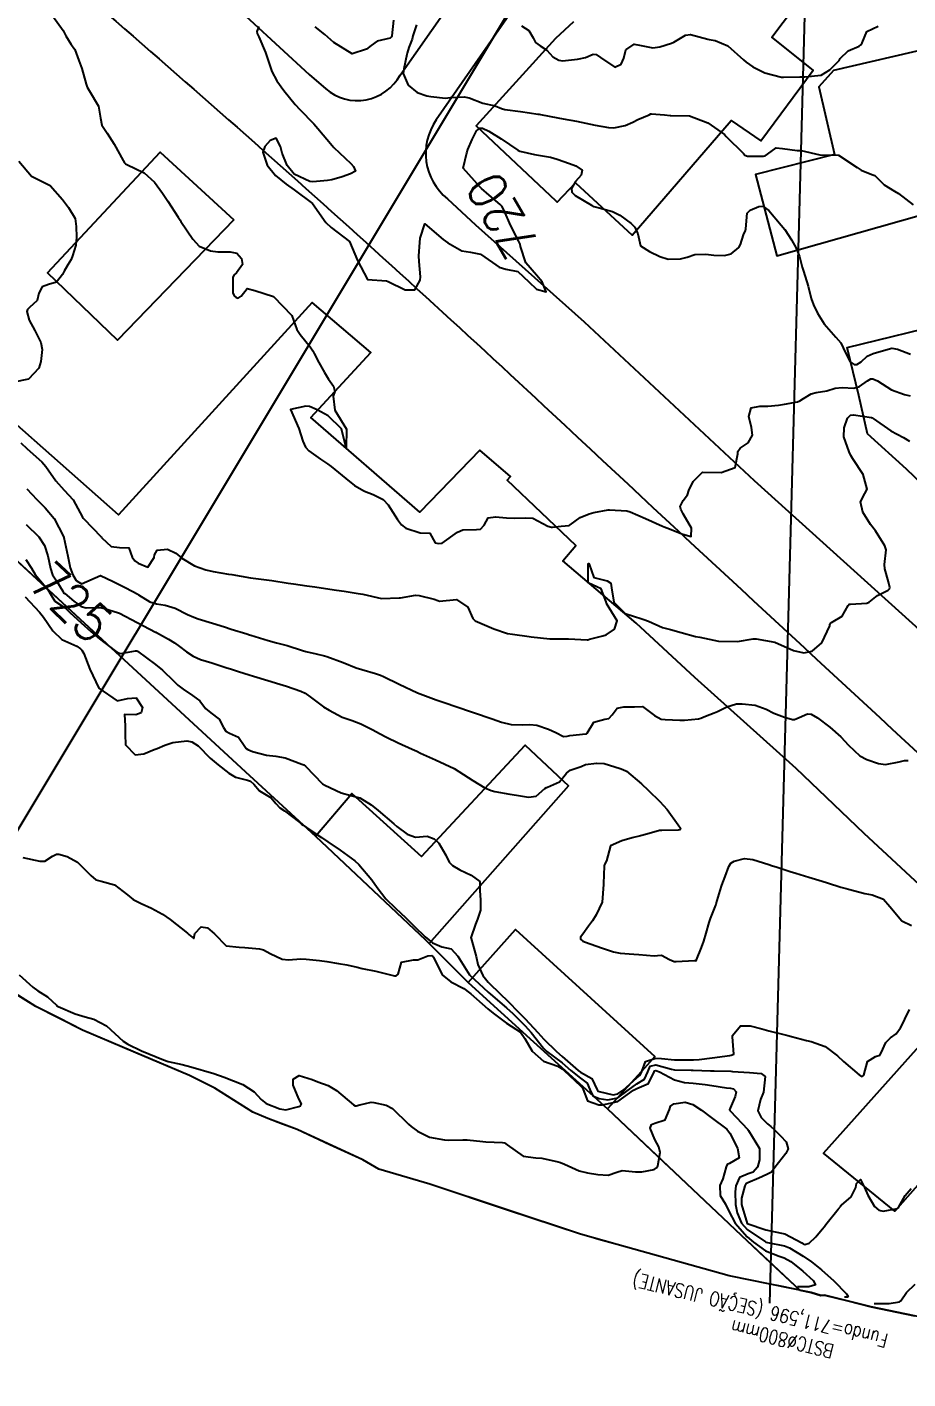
# Model space of a CAD drawing. Header units: metres. Extents: x 286371 to 293043, y 7462578 to 7466404.
# Drawn here: x 290639.6 to 290733.5, y 7463217.1 to 7463361.2 of the extents above; entities that cross this region are included whole.
import ezdxf
from ezdxf.enums import TextEntityAlignment as Align

# ---------------------------------------------------------------- set-up
doc = ezdxf.new("R2010")
doc.units = ezdxf.units.M
doc.header["$MEASUREMENT"] = 0
doc.linetypes.add('CONTINUO', pattern=[0])
for name, color, linetype in [('Area', 45, 'Continuous'), ('Cemitério', 206, 'Continuous'), ('Cotas', 45, 'Continuous'), ('Curvas de Nivel 1m', 11, 'Continuous'), ('Curvas de Nivel 5m', 15, 'Continuous'), ('Edificações', 30, 'Continuous'), ('TEXTO', 45, 'Continuous'), ('Vias primárias', 230, 'Continuous')]:
    doc.layers.add(name, color=color, linetype=linetype)
doc.styles.add('ROMANS', font='romans', dxfattribs={"height": 0.2})
doc.styles.add('Style-STANDARD', font='STANDARD.shx')

msp = doc.modelspace()

# ---------------------------------------------------------------- linework, layer by layer
at = {"layer": 'Area'}
msp.add_polyline3d([(290738.84, 7463222.82, 734.82), (290729.62, 7463224.75, 731.35), (290724.65, 7463225.98, 731.84), (290724.26, 7463225.94, 731.95), (290723.2, 7463226.26, 731.91), (290714.46, 7463228.06, 729.77), (290702.55, 7463231.39, 728.86), (290698.62, 7463232.48, 728.22), (290682.57, 7463237.81, 728.1), (290677.12, 7463239.41, 728.44), (290675.42, 7463240.43, 728.72), (290668.42, 7463243.64, 736.28), (290665.28, 7463244.81, 735.5), (290663.69, 7463245.51, 727.88), (290659.66, 7463248.07, 727.76), (290656.93, 7463249.42, 728.3), (290645.55, 7463254.23, 727.75), (290640.56, 7463256.76, 728.69), (290636.43, 7463259.35, 728.58)], dxfattribs=at)
at = {"layer": 'Cemitério'}
msp.add_lwpolyline([(290636.21, 7463306.41), (290648.08, 7463295.44), (290662.44, 7463282.19), (290670.36, 7463274.92), (290682.1, 7463263.88), (290682.5, 7463263.47), (290684.57, 7463261.4), (290686.65, 7463259.33), (290693.61, 7463252.98), (290701.49, 7463245.85), (290701.49, 7463245.85), (290707.51, 7463240.17), (290708.62, 7463239.12), (290715.74, 7463232.39), (290718.87, 7463229.45), (290722, 7463226.51), (290720.11, 7463226.9), (290718.83, 7463227.16), (290714.46, 7463228.06), (290708.5, 7463229.73), (290702.55, 7463231.39), (290700.58, 7463231.93), (290699.77, 7463232.16), (290698.62, 7463232.48), (290690.86, 7463235.05), (290682.57, 7463237.81), (290677.12, 7463239.41), (290675.42, 7463240.43), (290671.92, 7463242.03), (290668.42, 7463243.64), (290666.85, 7463244.23), (290665.28, 7463244.81), (290663.69, 7463245.51), (290661.68, 7463246.79), (290659.66, 7463248.07), (290656.93, 7463249.42), (290651.24, 7463251.83), (290645.55, 7463254.23), (290643.06, 7463255.5), (290640.56, 7463256.76), (290638.5, 7463258.05)], dxfattribs=at)
at = {"layer": 'Curvas de Nivel 1m', "flags": 128}
for points, elevation in [([(290642.37, 7463362.3), (290643.46, 7463360.77), (290643.77, 7463360.2), (290644.32, 7463359.29), (290644.56, 7463358.99), (290644.71, 7463358.75), (290645.15, 7463357.59), (290645.45, 7463356.74), (290645.93, 7463355.05), (290646.02, 7463354.73), (290646.24, 7463354.38), (290647.26, 7463352.71), (290647.47, 7463351.43), (290647.59, 7463350.7), (290648.17, 7463349.84), (290648.93, 7463348.68), (290649.86, 7463346.93), (290650.03, 7463346.67), (290650.12, 7463346.58), (290650.27, 7463346.51), (290652.11, 7463345.61), (290653.21, 7463344.62), (290654.08, 7463343.44), (290654.64, 7463342.6), (290655.75, 7463340.87), (290655.94, 7463340.58), (290656.03, 7463340.43), (290657.29, 7463338.56), (290657.99, 7463337.79), (290659.2, 7463337.31), (290659.98, 7463337.2), (290661.29, 7463337.18), (290661.98, 7463337.05), (290662.47, 7463336.48), (290662.6, 7463335.84), (290661.95, 7463334.94), (290661.69, 7463334.75), (290661.57, 7463334.49), (290661.57, 7463332.84), (290661.71, 7463332.49), (290661.91, 7463332.31), (290662.15, 7463332.24), (290662.45, 7463332.48), (290663.09, 7463333.3), (290663.92, 7463333.08), (290665.9, 7463332.42), (290667.87, 7463330.39), (290668.37, 7463328.9), (290668.74, 7463328.38), (290669.82, 7463327.07), (290670.09, 7463326.63), (290670.24, 7463326.36), (290670.74, 7463325.41), (290671.34, 7463324.34), (290671.77, 7463323.63), (290672.3, 7463322.86), (290672.42, 7463322.32), (290672.25, 7463321.82), (290672.44, 7463320.32), (290673.69, 7463318.3), (290673.66, 7463316.3), (290673.13, 7463318.31), (290671.71, 7463319.73), (290670.56, 7463320.35), (290669.73, 7463320.69), (290669.36, 7463320.74), (290667.72, 7463320.39), (290668.59, 7463318.38), (290669.04, 7463317.01), (290669.32, 7463316.37), (290669.66, 7463316), (290670.9, 7463315.1), (290671.64, 7463314.6), (290672.03, 7463314.33), (290673.62, 7463313.05), (290674.54, 7463312.29), (290675.6, 7463311.68), (290676.53, 7463311.32), (290677.58, 7463310.8), (290678.13, 7463310.24), (290679.11, 7463308.66), (290679.42, 7463308.22), (290679.54, 7463308.09), (290680, 7463307.74), (290681.52, 7463307.25), (290682.55, 7463307.2), (290683.12, 7463306.16), (290683.5, 7463306.11), (290683.89, 7463306.15), (290685.52, 7463307.33), (290686.07, 7463307.56), (290687.53, 7463307.59), (290687.96, 7463307.64), (290688.37, 7463308.07), (290688.77, 7463308.84), (290689.55, 7463308.95), (290690.75, 7463308.83), (290691.55, 7463308.8), (290692.72, 7463308.84), (290693.55, 7463308.82), (290695.16, 7463307.97), (290695.53, 7463307.84), (290695.65, 7463307.85), (290696.58, 7463307.95), (290697.43, 7463308.04), (290697.54, 7463308.1), (290698.6, 7463308.86), (290699.55, 7463309.28), (290700.04, 7463309.41), (290701.56, 7463309.69), (290701.73, 7463309.7), (290703.56, 7463309.57), (290703.92, 7463309.47), (290705.55, 7463308.76), (290707.38, 7463307.94), (290707.54, 7463307.88), (290707.81, 7463307.78), (290709.52, 7463307.09), (290710.41, 7463306.85), (290710.47, 7463307.74), (290709.56, 7463309.27), (290709.31, 7463309.76), (290709.26, 7463310.06), (290709.58, 7463310.68), (290710.03, 7463311.31), (290710.19, 7463311.75), (290710.65, 7463312.7), (290711.62, 7463313.72), (290713.62, 7463313.69), (290715.1, 7463314.2), (290715.39, 7463315.66), (290715.4, 7463315.92), (290715.66, 7463316.27), (290716.49, 7463316.82), (290716.96, 7463317.64), (290716.87, 7463318.46), (290716.56, 7463319.64), (290716.81, 7463320.56), (290717.73, 7463320.73), (290718.6, 7463320.75), (290719.73, 7463320.85), (290720.36, 7463320.96), (290721.74, 7463321.22), (290722, 7463321.3), (290722.41, 7463321.55), (290723.23, 7463322.07), (290723.75, 7463322.21), (290724.89, 7463322.39), (290725.76, 7463322.67), (290726.51, 7463322.75), (290727.76, 7463322.65), (290728.38, 7463322.85), (290729.22, 7463323.45), (290729.58, 7463323.64), (290729.78, 7463323.66), (290730.3, 7463323.44), (290731.76, 7463322.49), (290733.15, 7463322), (290733.75, 7463321.85)], 721), ([(290681.15, 7463361.39), (290680.74, 7463360.2), (290680.67, 7463359.85), (290680.32, 7463358.97), (290680.14, 7463358.38), (290680.11, 7463358.21), (290679.8, 7463356.69), (290679.73, 7463356.21), (290680.26, 7463354.97), (290681.23, 7463354.19), (290682.24, 7463353.83), (290682.67, 7463353.74), (290684.24, 7463353.58), (290684.74, 7463353.63), (290686.24, 7463353.73), (290686.74, 7463353.6), (290688.23, 7463353.03), (290689.53, 7463352.76), (290690.22, 7463352.48), (290690.55, 7463352.38), (290692.22, 7463352.16), (290693.2, 7463352), (290694.09, 7463351.87), (290694.21, 7463351.85), (290694.37, 7463351.83), (290696.2, 7463351.49), (290696.77, 7463351.38), (290698.2, 7463351.11), (290699.19, 7463350.91), (290700.19, 7463350.71), (290701.62, 7463350.44), (290702.18, 7463350.4), (290703.38, 7463350.65), (290704.19, 7463351.02), (290704.74, 7463351.29), (290705.95, 7463351.81), (290706.12, 7463351.89), (290706.21, 7463351.91), (290707.57, 7463351.78), (290708.2, 7463351.72), (290708.26, 7463351.71), (290710.2, 7463351.7), (290710.26, 7463351.69), (290712.19, 7463350.94), (290713.97, 7463349.69), (290714.17, 7463349.5), (290715.99, 7463347.66), (290716.14, 7463347.5), (290716.41, 7463347.38), (290718.14, 7463347.39), (290718.32, 7463347.44), (290718.56, 7463347.62), (290719.5, 7463348.26), (290720.15, 7463348.22), (290721.72, 7463348), (290722.15, 7463347.98), (290724.14, 7463347.53), (290726.14, 7463347.5), (290728.12, 7463346.17), (290728.56, 7463345.91), (290729.68, 7463345.44), (290729.99, 7463345.32), (290730.11, 7463345.21), (290730.99, 7463344.32), (290732.09, 7463343.67), (290732.54, 7463343.4), (290734.07, 7463342.2)], 719), ([(290692.35, 7463361.29), (290693.12, 7463360.78), (290693.59, 7463360), (290693.83, 7463359.49), (290694.32, 7463359.15), (290695.03, 7463358.69), (290695.67, 7463357.96), (290696.3, 7463357.62), (290696.69, 7463357.56), (290698.3, 7463357.73), (290698.47, 7463357.75), (290699.16, 7463357.91), (290699.96, 7463358.25), (290700.31, 7463358.23), (290700.74, 7463357.89), (290702.29, 7463356.88), (290702.96, 7463357.19), (290703.26, 7463357.85), (290703.46, 7463358.71), (290704.33, 7463359.31), (290704.93, 7463359.22), (290706.32, 7463358.92), (290707.07, 7463359.05), (290708.33, 7463359.45), (290708.56, 7463359.54), (290708.93, 7463359.77), (290709.82, 7463360.28), (290710.34, 7463360.37), (290712.19, 7463359.86), (290712.33, 7463359.82), (290712.98, 7463359.7), (290714.32, 7463359.14), (290716.01, 7463357.66), (290716.29, 7463357.41), (290717.01, 7463356.92), (290718.27, 7463356.28), (290720.05, 7463355.82), (290720.27, 7463355.8), (290722.01, 7463355.83), (290722.27, 7463355.84), (290722.55, 7463355.84), (290724.27, 7463356.03), (290725.19, 7463356.6), (290726.14, 7463357.5), (290726.2, 7463357.59), (290726.3, 7463357.79), (290727.17, 7463358.62), (290728.32, 7463359.11), (290728.52, 7463359.26), (290728.64, 7463359.46), (290729.14, 7463360.66), (290730.35, 7463361.23)], 718), ([(290638.75, 7463346.84), (290640.1, 7463345.27), (290641.04, 7463344.8), (290642.09, 7463344.27), (290643.4, 7463342.76), (290644.05, 7463341.92), (290644.75, 7463340.74), (290644.87, 7463339.89), (290644.91, 7463338.74), (290644.81, 7463337.92), (290644.46, 7463336.75), (290644.33, 7463336.39), (290643.96, 7463335.82), (290643.57, 7463335.14), (290643.41, 7463334.76), (290642.75, 7463333.95), (290641.93, 7463333.71), (290641.25, 7463333.47), (290640.89, 7463332.8), (290640.69, 7463332.01), (290639.89, 7463331.25), (290639.66, 7463331.04), (290639.6, 7463330.82), (290639.87, 7463329.9), (290640.46, 7463328.81), (290641.09, 7463327.54), (290641.23, 7463326.79), (290641.11, 7463325.49), (290640.87, 7463324.8), (290639.78, 7463323.63), (290638.23, 7463323.3)], 722), ([(290638.95, 7463316.84), (290639.65, 7463316.19), (290641.21, 7463314.8), (290641.63, 7463314.31), (290642.71, 7463312.78), (290643.59, 7463311.8), (290644.53, 7463310.75), (290645.55, 7463308.92), (290645.61, 7463308.8), (290645.67, 7463308.73), (290647.52, 7463306.82), (290647.57, 7463306.76), (290647.61, 7463306.7), (290648.58, 7463305.77), (290649.5, 7463305.68), (290650.47, 7463305.63), (290650.85, 7463304.65), (290651.11, 7463304.27), (290651.47, 7463304.02), (290652.5, 7463303.59), (290653.17, 7463304.61), (290653.2, 7463304.9), (290653.5, 7463305.39), (290654.6, 7463305.49), (290655.49, 7463305.06), (290656.13, 7463304.56), (290657.47, 7463303.74), (290658.69, 7463303.31), (290659.46, 7463303.12), (290661.1, 7463302.84), (290661.46, 7463302.79), (290663.45, 7463302.45), (290665.45, 7463302.2), (290665.71, 7463302.17), (290667.45, 7463301.88), (290668.03, 7463301.8), (290669.44, 7463301.61), (290670.31, 7463301.48), (290671.43, 7463301.3), (290672.6, 7463301.14), (290673.42, 7463301.03), (290674.92, 7463300.78), (290675.42, 7463300.69), (290677.41, 7463300.24), (290679.31, 7463300.32), (290679.42, 7463300.33), (290681.02, 7463300.59), (290681.42, 7463300.56), (290683.02, 7463300.16), (290683.41, 7463300.03), (290683.59, 7463299.97), (290685.41, 7463300.12), (290686.62, 7463299.32), (290687.13, 7463298.1), (290687.38, 7463297.87), (290688.63, 7463297.32), (290689.37, 7463297), (290690.86, 7463296.53), (290691.36, 7463296.45), (290693.16, 7463296.19), (290693.36, 7463296.17), (290695.35, 7463295.96), (290697.35, 7463295.93), (290699.35, 7463295.83), (290699.42, 7463295.84), (290699.6, 7463295.9), (290700.99, 7463296.25), (290701.36, 7463296.38), (290702.25, 7463296.98), (290702.52, 7463297.86), (290701.41, 7463299.7), (290701.35, 7463299.88), (290700.83, 7463301.28), (290699.44, 7463301.9), (290699.43, 7463303.86), (290699.43, 7463303.91), (290699.47, 7463303.97), (290699.53, 7463303.96), (290699.56, 7463303.9), (290700.03, 7463302.48), (290701.45, 7463302.11), (290701.86, 7463301.87), (290701.92, 7463301.38), (290702.18, 7463299.86), (290703.4, 7463298.64), (290705.15, 7463298.06), (290705.39, 7463298), (290705.86, 7463297.81), (290707.37, 7463297.14), (290708.21, 7463296.93), (290709.37, 7463296.63), (290710.88, 7463296.21), (290711.36, 7463296.11), (290713.35, 7463295.69), (290715.35, 7463295.66), (290717.04, 7463295.96), (290717.36, 7463295.94), (290719.34, 7463295.6), (290721.33, 7463294.71), (290722.43, 7463294.46), (290723.33, 7463294.64), (290724.35, 7463295.52), (290725.2, 7463297.33), (290725.22, 7463297.51), (290725.26, 7463297.62), (290725.38, 7463297.69), (290726.52, 7463298.36), (290727.17, 7463299.48), (290727.25, 7463299.63), (290727.41, 7463299.64), (290729.13, 7463299.73), (290729.41, 7463299.85), (290730.29, 7463300.56), (290731.43, 7463301.13), (290731.57, 7463301.27), (290731.59, 7463301.41), (290731.44, 7463302.01), (290731.06, 7463303.42), (290731.04, 7463303.85), (290731.2, 7463305.42), (290731.07, 7463305.86), (290730.08, 7463307.44), (290729.54, 7463308.13), (290728.73, 7463309.46), (290728.48, 7463310.56), (290728.94, 7463311.45), (290729.17, 7463311.89), (290728.77, 7463313.46), (290727.65, 7463315.12), (290727.43, 7463315.48), (290727.25, 7463315.89), (290726.71, 7463317.49), (290726.74, 7463318.44), (290727.1, 7463319.48), (290727.41, 7463319.79), (290727.72, 7463319.83), (290729.64, 7463319.53), (290729.72, 7463319.51), (290729.83, 7463319.44), (290731.69, 7463318.11), (290733.07, 7463317.39), (290733.68, 7463317.01)], 722), ([(290639.59, 7463311.93), (290640.67, 7463310.81), (290641.56, 7463309.9), (290642.51, 7463308.78), (290643.52, 7463306.84), (290643.54, 7463306.76), (290643.54, 7463306.73), (290643.97, 7463304.76), (290644.23, 7463303.52), (290644.51, 7463302.75), (290644.87, 7463302.17), (290645.44, 7463301.81), (290647.45, 7463302.7), (290648.8, 7463302.04), (290649.44, 7463301.74), (290650.16, 7463301.39), (290651.42, 7463300.71), (290651.46, 7463300.68), (290651.52, 7463300.64), (290652.7, 7463299.9), (290653.41, 7463299.69), (290654.36, 7463299.54), (290655.4, 7463299.2), (290656.74, 7463298.55), (290657.39, 7463298.24), (290657.86, 7463298.07), (290659.38, 7463297.6), (290660.66, 7463297.21), (290661.37, 7463296.99), (290663.06, 7463296.46), (290663.35, 7463296.37), (290663.48, 7463296.33), (290665.34, 7463295.78), (290666.22, 7463295.53), (290667.34, 7463295.22), (290669, 7463294.7), (290669.33, 7463294.61), (290670.44, 7463294.35), (290671.32, 7463294.13), (290671.6, 7463294.05), (290673.31, 7463293.41), (290674.71, 7463292.87), (290675.3, 7463292.69), (290676.77, 7463292.25), (290677.29, 7463292.07), (290677.61, 7463291.92), (290679.28, 7463291.1), (290681.26, 7463290.18), (290683.25, 7463289.46), (290684.3, 7463289.08), (290685.24, 7463288.76), (290687.23, 7463288.09), (290689.22, 7463287.42), (290690.22, 7463287.05), (290691.22, 7463286.8), (290692.46, 7463286.77), (290693.22, 7463286.8), (290693.96, 7463286.73), (290695.21, 7463286.33), (290696.01, 7463285.95), (290696.8, 7463285.54), (290697.2, 7463285.57), (290697.48, 7463285.65), (290699.2, 7463285.81), (290699.28, 7463285.83), (290699.32, 7463285.9), (290700.03, 7463287.08), (290701.22, 7463287.38), (290701.65, 7463287.45), (290702, 7463287.86), (290702.53, 7463288.57), (290703.25, 7463288.69), (290704.38, 7463288.69), (290705.24, 7463288.73), (290706.52, 7463287.79), (290707.22, 7463287.39), (290707.65, 7463287.34), (290709.22, 7463287.27), (290709.7, 7463287.27), (290711.22, 7463287.43), (290711.46, 7463287.48), (290711.95, 7463287.71), (290712.86, 7463288.07), (290713.23, 7463288.21), (290714.24, 7463288.68), (290715.24, 7463289), (290715.87, 7463289.03), (290717.24, 7463288.88), (290718.42, 7463288.44), (290719.23, 7463288.01), (290720.36, 7463287.59), (290721.22, 7463287.36), (290721.44, 7463287.35), (290721.93, 7463287.56), (290722.82, 7463287.96), (290723.23, 7463287.93), (290723.88, 7463287.53), (290725.21, 7463286.52), (290726.38, 7463285.5), (290727.18, 7463284.6), (290728.41, 7463283.47), (290729.16, 7463283.1), (290730.4, 7463282.67), (290731.15, 7463282.56), (290732.61, 7463282.85), (290733.16, 7463282.99), (290733.57, 7463282.97)], 723), ([(290639.53, 7463308.12), (290640.9, 7463306.8), (290641.5, 7463305.9), (290641.86, 7463304.79), (290642.11, 7463303.44), (290642.35, 7463302.78), (290642.78, 7463302.11), (290643.43, 7463301.03), (290643.53, 7463300.86), (290643.64, 7463300.76), (290644.62, 7463299.95), (290645.4, 7463299.39), (290645.93, 7463299.26), (290647.4, 7463299.28), (290647.87, 7463299.17), (290649.39, 7463298.72), (290649.5, 7463298.67), (290651.38, 7463297.67), (290653.31, 7463296.67), (290653.36, 7463296.65), (290653.39, 7463296.64), (290653.43, 7463296.61), (290654.69, 7463295.92), (290655.35, 7463295.51), (290655.89, 7463295.12), (290656.63, 7463294.56), (290657.32, 7463294.08), (290658.11, 7463293.75), (290659.31, 7463293.37), (290660.93, 7463292.86), (290661.3, 7463292.74), (290662.16, 7463292.47), (290663.29, 7463292.12), (290663.76, 7463291.98), (290665.28, 7463291.51), (290666.57, 7463291.11), (290667.27, 7463290.89), (290668.82, 7463290.37), (290669.26, 7463290.15), (290669.94, 7463289.67), (290671.24, 7463288.71), (290671.82, 7463288.33), (290673.22, 7463287.61), (290674.28, 7463287.23), (290675.21, 7463286.88), (290676.49, 7463286.26), (290677.2, 7463285.87), (290677.95, 7463285.47), (290679.18, 7463284.87), (290680.68, 7463284.19), (290681.17, 7463283.96), (290681.58, 7463283.77), (290683.16, 7463283.03), (290685.14, 7463282.12), (290687.13, 7463280.83), (290688.44, 7463280.07), (290689.11, 7463279.79), (290689.49, 7463279.67), (290691.09, 7463279.38), (290691.82, 7463279.29), (290693.09, 7463279.08), (290693.91, 7463279.18), (290694.84, 7463279.98), (290694.99, 7463280.09), (290695.11, 7463280.13), (290696.37, 7463280.7), (290697.13, 7463281.64), (290697.53, 7463281.94), (290698.7, 7463282.35), (290699.14, 7463282.54), (290700.32, 7463282.71), (290701.15, 7463282.64), (290702.85, 7463282.14), (290703.14, 7463282.03), (290703.52, 7463281.84), (290705.11, 7463280.48), (290705.83, 7463279.8), (290707.09, 7463278.62), (290707.85, 7463277.77), (290709.05, 7463276.13), (290709.27, 7463275.75), (290709.2, 7463275.6), (290709.04, 7463275.55), (290707.29, 7463275.53), (290707.04, 7463275.5), (290705.7, 7463275.14), (290705.03, 7463274.96), (290704.14, 7463274.72), (290703.02, 7463274.42), (290701.82, 7463273.87), (290701.41, 7463272.3), (290701.19, 7463271.88), (290701.14, 7463271.72), (290701.08, 7463269.88), (290701.07, 7463269.76), (290700.92, 7463267.88), (290700.28, 7463266.52), (290699.89, 7463265.9), (290699.47, 7463265.32), (290698.87, 7463264.48), (290698.63, 7463264.15), (290698.61, 7463263.92), (290698.86, 7463263.72), (290699.17, 7463263.6), (290700.85, 7463263), (290702.13, 7463262.58), (290702.84, 7463262.44), (290704.32, 7463262.35), (290704.84, 7463262.31), (290706.47, 7463262.16), (290706.84, 7463262.19), (290707.27, 7463262.22), (290708.11, 7463261.77), (290708.62, 7463261.54), (290708.83, 7463261.54), (290710.77, 7463261.66), (290710.83, 7463261.65), (290710.91, 7463261.64), (290711, 7463261.72), (290711.52, 7463263.05), (290711.76, 7463263.71), (290712.02, 7463264.57), (290712.35, 7463265.7), (290712.48, 7463266.12), (290712.92, 7463267.21), (290713.05, 7463267.56), (290713.1, 7463267.69), (290713.52, 7463269.11), (290713.7, 7463269.68), (290714.03, 7463270.61), (290714.42, 7463271.67), (290714.64, 7463272.02), (290714.99, 7463272.25), (290716.11, 7463272.54), (290717, 7463272.42), (290718.7, 7463271.89), (290718.99, 7463271.8), (290719.6, 7463271.6), (290720.98, 7463271.16), (290721.57, 7463270.98), (290722.97, 7463270.54), (290724.37, 7463270.12), (290724.96, 7463269.94), (290726.39, 7463269.49), (290726.95, 7463269.32), (290727.18, 7463269.25), (290728.94, 7463268.79), (290729.73, 7463268.65), (290730.93, 7463268.18), (290731.6, 7463267.41), (290732.89, 7463265.89), (290733.92, 7463265.38)], 724), ([(290639.42, 7463300.41), (290640.95, 7463298.8), (290641.39, 7463298.24), (290642.39, 7463296.78), (290643.35, 7463295.88), (290644.93, 7463295.15), (290645.34, 7463294.88), (290645.48, 7463294.73), (290645.67, 7463294.39), (290646.31, 7463292.72), (290647.27, 7463290.7), (290649.25, 7463289.34), (290650.32, 7463289.59), (290651.25, 7463289.67), (290651.95, 7463288.63), (290651.79, 7463288.07), (290651.22, 7463287.83), (290650.01, 7463287.87), (290650.08, 7463286.66), (290650.08, 7463285.78), (290650.12, 7463284.66), (290651.16, 7463283.58), (290652.09, 7463283.7), (290653.17, 7463284.16), (290653.51, 7463284.27), (290654.33, 7463284.6), (290654.94, 7463284.83), (290655.18, 7463284.91), (290656.65, 7463285.09), (290657.18, 7463284.96), (290657.88, 7463284.54), (290659.15, 7463283.24), (290659.99, 7463282.51), (290661.13, 7463281.64), (290661.85, 7463281.2), (290663.12, 7463280.88), (290663.44, 7463280.78), (290663.82, 7463280.45), (290664.41, 7463279.74), (290665.1, 7463279.32), (290665.65, 7463278.98), (290666.13, 7463278.41), (290666.59, 7463277.92), (290667.07, 7463277.6), (290668.69, 7463276.37), (290668.88, 7463276.2), (290669.05, 7463276.07), (290669.88, 7463275.51), (290671.03, 7463274.76), (290671.7, 7463274.32), (290673.01, 7463273.42), (290674.57, 7463272.28), (290674.99, 7463271.9), (290676.39, 7463270.25), (290676.94, 7463269.44), (290677.86, 7463268.23), (290678.91, 7463267.23), (290680, 7463266.2), (290680.88, 7463265.31), (290682.08, 7463264.17), (290682.86, 7463263.55), (290683.86, 7463263.12), (290684.85, 7463262.9), (290685.54, 7463262.11), (290686.8, 7463260.12), (290686.83, 7463260.09), (290688.78, 7463258.29), (290689.04, 7463258.06), (290690.75, 7463256.63), (290691.4, 7463256.02), (290692.72, 7463254.7), (290693.36, 7463253.99), (290694.69, 7463252.32), (290695.04, 7463251.97), (290696.67, 7463250.75), (290697.61, 7463249.93), (290698.63, 7463249.12), (290699.32, 7463248.59), (290699.63, 7463247.9), (290699.93, 7463247.22), (290700.6, 7463246.95), (290701.55, 7463246.82), (290702.6, 7463247.03), (290703.72, 7463247.84), (290704.62, 7463248.5), (290705.44, 7463249), (290705.81, 7463249.81), (290706.05, 7463250.41), (290706.66, 7463250.54), (290708.33, 7463250.09), (290708.65, 7463250.02), (290710.42, 7463249.96), (290710.65, 7463249.96), (290712.47, 7463249.89), (290712.65, 7463249.9), (290712.86, 7463249.91), (290714.65, 7463249.85), (290714.82, 7463249.84), (290716.65, 7463249.72), (290717.89, 7463249.62), (290718.32, 7463249.29), (290718.12, 7463247.61), (290717.81, 7463246.83), (290717.53, 7463245.63), (290717.87, 7463244.91), (290718.56, 7463244.25), (290718.91, 7463243.96), (290719.3, 7463243.6), (290719.94, 7463242.98), (290720.54, 7463242.32), (290720.76, 7463241.57), (290720.52, 7463241.09), (290719.35, 7463239.6), (290718.98, 7463239.11), (290718.48, 7463238.85), (290717.65, 7463238.46), (290716.47, 7463237.96), (290716.26, 7463237.85), (290716.15, 7463237.65), (290715.77, 7463236.33), (290715.8, 7463235.65), (290716.4, 7463233.64), (290718.39, 7463232.94), (290719.2, 7463232.79), (290720.39, 7463232.54), (290722.21, 7463231.56), (290722.37, 7463231.45), (290722.54, 7463231.38), (290723, 7463231.54), (290723.7, 7463232.21), (290724.39, 7463233.03), (290724.62, 7463233.3), (290724.79, 7463233.52), (290726.09, 7463235.15), (290726.36, 7463235.49), (290726.39, 7463235.53), (290726.44, 7463235.57), (290727.46, 7463236.46), (290727.97, 7463237.46), (290728.05, 7463237.88), (290728.48, 7463238.32), (290728.91, 7463237.45), (290729.26, 7463236.64), (290729.98, 7463235.43), (290730.43, 7463235.04), (290730.89, 7463234.95), (290732.42, 7463235.23), (290732.52, 7463235.3), (290732.57, 7463235.39), (290733.24, 7463236.6), (290733.87, 7463237.37)], 726), ([(290639.17, 7463272.64), (290640.99, 7463272.24), (290641.52, 7463272.25), (290642.35, 7463272.77), (290642.77, 7463272.99), (290643, 7463273), (290643.92, 7463272.75), (290644.99, 7463272.14), (290646.43, 7463270.71), (290646.96, 7463270.26), (290647.52, 7463270.13), (290648.95, 7463269.71), (290650.33, 7463268.65), (290650.93, 7463268.17), (290651.8, 7463267.75), (290652.91, 7463267.23), (290654.05, 7463266.6), (290654.9, 7463266.03), (290656.73, 7463264.56), (290656.87, 7463264.43), (290657.41, 7463264), (290657.53, 7463264.54), (290658.18, 7463265.24), (290658.88, 7463265.14), (290659.62, 7463264.51), (290660.85, 7463263.21), (290662.24, 7463263.08), (290662.85, 7463263.06), (290664.4, 7463262.89), (290664.84, 7463262.8), (290665.55, 7463262.42), (290666.82, 7463261.79), (290667.48, 7463261.74), (290668.83, 7463261.83), (290669.39, 7463261.8), (290670.82, 7463261.67), (290671.6, 7463261.55), (290672.82, 7463261.33), (290673.72, 7463261.2), (290674.81, 7463260.94), (290675.34, 7463260.8), (290676.81, 7463260.51), (290677.95, 7463260.23), (290678.8, 7463260.03), (290678.99, 7463260.03), (290679.19, 7463260.21), (290679.55, 7463261.47), (290680.83, 7463261.74), (290681.27, 7463261.74), (290682.34, 7463262.16), (290682.78, 7463262.21), (290682.83, 7463262.17), (290682.85, 7463262.15), (290682.97, 7463262.02), (290683.88, 7463260.14), (290684.79, 7463259.37), (290686.2, 7463258.69), (290686.78, 7463258.23), (290686.93, 7463258.09), (290688.75, 7463256.51), (290689.33, 7463256.06), (290690.73, 7463254.97), (290692.22, 7463254.01), (290692.7, 7463253.35), (290693.46, 7463251.99), (290694.67, 7463250.92), (290696.22, 7463250.39), (290696.66, 7463250.13), (290696.87, 7463249.94), (290698.62, 7463248.29), (290698.81, 7463248.11), (290698.9, 7463247.91), (290699.38, 7463246.69), (290700.59, 7463246.28), (290700.97, 7463246.26), (290702.6, 7463246.62), (290704.29, 7463247.83), (290704.62, 7463248.02), (290705.88, 7463248.55), (290706.48, 7463249.8), (290706.53, 7463249.91), (290706.65, 7463249.94), (290707.03, 7463249.79), (290708.63, 7463248.95), (290709.71, 7463248.67), (290710.63, 7463248.58), (290711.91, 7463248.43), (290712.62, 7463248.33), (290714.2, 7463248.1), (290714.62, 7463248.05), (290714.93, 7463247.98), (290715.21, 7463247.67), (290715.11, 7463247.17), (290714.59, 7463245.93), (290714.52, 7463245.74), (290714.54, 7463245.68), (290714.58, 7463245.63), (290716.45, 7463243.65), (290716.55, 7463243.53), (290717.7, 7463241.63), (290717.71, 7463240.42), (290717.49, 7463239.63), (290717.02, 7463239.1), (290716.48, 7463238.91), (290715.59, 7463238.54), (290715.2, 7463237.66), (290715.11, 7463237.01), (290715.13, 7463235.66), (290715.32, 7463234.76), (290715.78, 7463233.65), (290716.39, 7463232.98), (290718.33, 7463231.66), (290718.37, 7463231.64), (290718.56, 7463231.61), (290720.37, 7463231.26), (290720.91, 7463231.03), (290722.35, 7463230.14), (290723.24, 7463229.54), (290724.32, 7463228.68), (290725.62, 7463227.5), (290726.98, 7463226.14), (290727.17, 7463225.85), (290727.06, 7463225.79), (290726.77, 7463225.78)], 727), ([(290638.8, 7463260.14), (290640.24, 7463258.81), (290640.78, 7463258.44), (290641.79, 7463257.8), (290642.76, 7463256.9), (290642.82, 7463256.84), (290642.94, 7463256.77), (290644.74, 7463255.96), (290645.82, 7463255.64), (290646.73, 7463255.41), (290648.09, 7463254.68), (290649.87, 7463253.07), (290650.37, 7463252.75), (290651.84, 7463252.04), (290654.19, 7463251.06), (290654.66, 7463250.91), (290656.18, 7463250.56), (290657.08, 7463250.33), (290659.55, 7463249.6), (290660.64, 7463249.24), (290662.62, 7463248.46), (290663.84, 7463247.67), (290664.6, 7463246.83), (290665.13, 7463246.43), (290666.59, 7463245.85), (290667.23, 7463245.75), (290668.59, 7463246.11), (290668.78, 7463246.18), (290668.9, 7463246.37), (290668.6, 7463246.9), (290668, 7463248.38), (290668, 7463249.02), (290668.64, 7463249.39), (290670.02, 7463248.96), (290670.63, 7463248.71), (290671.71, 7463248.33), (290672.62, 7463247.81), (290674.44, 7463246.29), (290674.59, 7463246.18), (290674.71, 7463246.16), (290675.11, 7463246.28), (290676.3, 7463246.56), (290676.6, 7463246.54), (290677.92, 7463246.23), (290678.59, 7463245.89), (290680.28, 7463244.2), (290680.56, 7463243.97), (290681.25, 7463243.48), (290682.54, 7463242.83), (290684.14, 7463242.53), (290684.53, 7463242.52), (290686.08, 7463242.55), (290686.53, 7463242.53), (290688.23, 7463242.37), (290688.53, 7463242.35), (290690.31, 7463242.26), (290690.53, 7463242.21), (290690.8, 7463242.03), (290692.51, 7463240.81), (290693.86, 7463240.63), (290694.5, 7463240.58), (290696.24, 7463240.2), (290696.5, 7463240.14), (290696.93, 7463239.94), (290698.48, 7463239.23), (290699.36, 7463239.03), (290700.48, 7463238.86), (290701.58, 7463238.77), (290702.48, 7463239.09), (290703.07, 7463239.26), (290704.48, 7463239.15), (290705.17, 7463239.12), (290706.49, 7463239.39), (290706.73, 7463239.56), (290706.86, 7463239.79), (290707.12, 7463241.18), (290706.96, 7463241.79), (290706.54, 7463242.59), (290706.04, 7463243.8), (290706.18, 7463244.18), (290706.56, 7463244.31), (290707.65, 7463244.69), (290708.1, 7463245.77), (290708.22, 7463246.14), (290708.59, 7463246.39), (290709.79, 7463246.55), (290710.59, 7463246.32), (290711.51, 7463245.72), (290712.57, 7463244.94), (290714.21, 7463243.68), (290714.55, 7463243.27), (290715.35, 7463241.66), (290715.53, 7463240.64), (290714.5, 7463240.03), (290714.27, 7463239.9), (290714.16, 7463239.68), (290713.78, 7463238.38), (290713.48, 7463237.69), (290713.53, 7463236.61), (290714.08, 7463235.68), (290714.42, 7463234.96), (290715.11, 7463233.66), (290716.38, 7463232.21), (290717.06, 7463231.63), (290718.36, 7463230.72), (290719.79, 7463230.16), (290720.35, 7463229.98), (290721.05, 7463229.57), (290722.32, 7463228.53), (290723.42, 7463227.54), (290723.66, 7463227.08), (290722.98, 7463226.87), (290721.76, 7463226.86)], 728), ([(290729.92, 7463225.1), (290731.53, 7463225.09), (290732.62, 7463225.27), (290732.78, 7463225.39), (290733.38, 7463226.29), (290734.3, 7463227.16)], 727)]:
    msp.add_lwpolyline(points, dxfattribs=dict(at, elevation=elevation))
at = {"layer": 'Curvas de Nivel 5m', "flags": 128}
for points, elevation in [([(290678.69, 7463361.9), (290678.5, 7463360.23), (290678.46, 7463360.1), (290678.33, 7463359.98), (290676.95, 7463359.63), (290676.32, 7463359.18), (290675.8, 7463358.79), (290674.3, 7463358.29), (290672.32, 7463359.49), (290671.38, 7463360.34), (290670.35, 7463361.16)], 720), ([(290664.35, 7463361.22), (290664.11, 7463360.67), (290664.17, 7463360.45), (290664.33, 7463360.12), (290665.06, 7463358.43), (290665.44, 7463357.27), (290665.71, 7463356.42), (290666.26, 7463355.41), (290667, 7463354.4), (290668.22, 7463352.91), (290668.72, 7463352.38), (290670.19, 7463350.84), (290670.63, 7463350.35), (290672.16, 7463348.52), (290672.33, 7463348.32), (290674.13, 7463346.61), (290674.42, 7463346.29), (290674.63, 7463345.78), (290674.11, 7463345.52), (290673.21, 7463345.2), (290672.1, 7463344.85), (290671.65, 7463344.79), (290670.1, 7463344.66), (290669.76, 7463344.7), (290668.11, 7463345.48), (290667.35, 7463346.4), (290666.83, 7463347.72), (290666.64, 7463348.41), (290666.17, 7463349.3), (290665.53, 7463349.06), (290664.98, 7463348.43), (290664.77, 7463347.81), (290665.21, 7463346.43), (290666.11, 7463345.32), (290667.24, 7463344.4), (290668.09, 7463343.79), (290670.06, 7463342.35), (290671.49, 7463340.33), (290672.03, 7463339.79), (290674, 7463338.29), (290674.85, 7463336.28), (290675.93, 7463334.26), (290677.93, 7463334.09), (290678.13, 7463334.03), (290679.92, 7463333.16), (290680.97, 7463333.14), (290681.55, 7463334.18), (290681.58, 7463334.54), (290681.44, 7463336.18), (290681.38, 7463336.77), (290681.49, 7463338.18), (290681.54, 7463338.64), (290682.02, 7463340.17), (290684, 7463338.51), (290684.47, 7463338.14), (290685.98, 7463337.29), (290686.91, 7463337.17), (290687.98, 7463336.95), (290689.25, 7463336.07), (290689.96, 7463335.55), (290690.65, 7463335.34), (290691.95, 7463335.09), (290693.13, 7463334.01), (290693.92, 7463333.22), (290694.96, 7463332.94), (290694.55, 7463333.99), (290693.94, 7463334.69), (290692.8, 7463336.01), (290692.24, 7463337.77), (290692.18, 7463338.02), (290692, 7463338.38), (290691.16, 7463340.04), (290690.49, 7463341.6), (290690.23, 7463342.05), (290690.06, 7463342.24), (290688.89, 7463343.25), (290688.08, 7463343.93), (290687.92, 7463344.09), (290686.12, 7463346.11), (290686.5, 7463347.75), (290686.61, 7463348.11), (290687.09, 7463349.18), (290687.55, 7463350.09), (290687.89, 7463350.39), (290688.19, 7463350.36), (290688.85, 7463350.07), (290690.17, 7463349.25), (290691.94, 7463348.03), (290692.14, 7463347.92), (290693.71, 7463347.56), (290694.14, 7463347.5), (290695.43, 7463347.27), (290696.13, 7463347.06), (290697.45, 7463346.61), (290698.12, 7463346.37), (290698.82, 7463345.91), (290698.68, 7463345.35), (290698.1, 7463344.69), (290697.67, 7463343.93), (290697.69, 7463343.55), (290698.07, 7463343.19), (290699.8, 7463342.16), (290700.06, 7463342.04), (290700.63, 7463341.89), (290702.05, 7463341.49), (290702.8, 7463341.1), (290704.03, 7463340.22), (290704.41, 7463339.83), (290704.74, 7463339.1), (290705.03, 7463337.82), (290705.99, 7463337.22), (290707.07, 7463336.7), (290707.97, 7463336.41), (290709.28, 7463336.45), (290709.98, 7463336.63), (290710.82, 7463336.9), (290711.98, 7463336.94), (290712.84, 7463336.84), (290713.98, 7463336.79), (290714.69, 7463336.97), (290715.51, 7463337.66), (290715.67, 7463337.98), (290716.01, 7463339.02), (290716.22, 7463339.46), (290716.26, 7463339.65), (290716.4, 7463341.3), (290716.71, 7463341.64), (290717.65, 7463342.04), (290718.06, 7463342.05), (290718.71, 7463341.61), (290720.03, 7463340.04), (290720.39, 7463339.59), (290721.12, 7463338.47), (290721.62, 7463337.57), (290721.98, 7463336.71), (290722.27, 7463335.56), (290722.4, 7463335.12), (290722.9, 7463333.55), (290723.22, 7463332.23), (290723.46, 7463331.54), (290723.88, 7463330.66), (290724.6, 7463329.52), (290725.84, 7463328.11), (290726.37, 7463327.5), (290726.88, 7463326.42), (290727.38, 7463325.48), (290727.8, 7463325.18), (290728.08, 7463325.19), (290728.55, 7463325.46), (290729.2, 7463326.06), (290729.82, 7463326.36), (290730.66, 7463326.6), (290731.83, 7463326.93), (290732.4, 7463326.83), (290733.82, 7463326.27)], 720), ([(290639.48, 7463304.4), (290640.11, 7463303.46), (290640.49, 7463302.81), (290641.44, 7463301.68), (290641.85, 7463301.21), (290642.09, 7463300.78), (290642.6, 7463299.96), (290643.4, 7463299.41), (290643.79, 7463299.14), (290644.18, 7463298.75), (290645.38, 7463297.64), (290646.43, 7463296.72), (290647.35, 7463295.95), (290649.02, 7463294.68), (290649.33, 7463294.47), (290649.61, 7463294.39), (290651.18, 7463294.65), (290651.31, 7463294.67), (290651.33, 7463294.67), (290651.39, 7463294.64), (290653.31, 7463293.21), (290654.05, 7463292.6), (290655.28, 7463291.42), (290655.71, 7463291.01), (290656.27, 7463290.57), (290657.25, 7463289.92), (290658.03, 7463289.32), (290658.65, 7463288.53), (290659.23, 7463288.04), (290660.09, 7463287.38), (290660.57, 7463286.5), (290660.82, 7463286.11), (290661.2, 7463285.89), (290662.17, 7463285.46), (290662.84, 7463284.46), (290662.98, 7463284.27), (290663.17, 7463284.14), (290663.67, 7463283.94), (290665.16, 7463283.56), (290666.13, 7463283.44), (290667.16, 7463283.25), (290668.91, 7463282.6), (290669.15, 7463282.5), (290669.32, 7463282.36), (290671.12, 7463280.5), (290671.36, 7463280.33), (290673.1, 7463279.54), (290674.14, 7463279.25), (290675.1, 7463279), (290676.32, 7463278.26), (290677.07, 7463277.63), (290678.71, 7463276.22), (290679.05, 7463275.93), (290680.13, 7463275.11), (290681.03, 7463274.79), (290682.27, 7463274.92), (290683.02, 7463274.63), (290683.53, 7463274.15), (290684.26, 7463272.87), (290684.61, 7463272.13), (290684.98, 7463271.79), (290685.75, 7463271.34), (290686.96, 7463270.74), (290687.9, 7463270.08), (290687.91, 7463269.11), (290687.97, 7463268.08), (290687.95, 7463267.04), (290687.64, 7463266.08), (290687.42, 7463265.55), (290686.95, 7463264.09), (290686.96, 7463263.99), (290687.5, 7463262.08), (290687.68, 7463261.22), (290688.2, 7463260.07), (290688.79, 7463259.35), (290690.12, 7463258.04), (290690.76, 7463257.42), (290692.16, 7463256.01), (290692.74, 7463255.43), (290694.08, 7463253.98), (290694.7, 7463253.29), (290696.05, 7463251.95), (290696.68, 7463251.41), (290698.37, 7463249.92), (290698.64, 7463249.74), (290699.82, 7463249.08), (290700.41, 7463247.89), (290700.48, 7463247.75), (290700.61, 7463247.69), (290702.1, 7463247.35), (290702.61, 7463247.44), (290703.16, 7463247.85), (290704.63, 7463249.15), (290705, 7463249.45), (290705.16, 7463249.82), (290705.57, 7463250.9), (290706.67, 7463251.26), (290707.25, 7463251.21), (290708.66, 7463251.07), (290709.36, 7463251.06), (290710.66, 7463251.09), (290711.27, 7463251.12), (290712.67, 7463251.28), (290714.54, 7463251.54), (290714.67, 7463251.56), (290714.98, 7463251.66), (290714.82, 7463253.54), (290714.83, 7463253.66), (290715.67, 7463254.7), (290716.72, 7463254.69), (290717.96, 7463254.37), (290718.71, 7463254.18), (290720.58, 7463253.7), (290720.71, 7463253.67), (290721.11, 7463253.57), (290722.7, 7463253.15), (290723.2, 7463253.03), (290724.69, 7463252.5), (290726.03, 7463251.49), (290726.67, 7463250.9), (290728.34, 7463249.46), (290728.64, 7463249.31), (290728.75, 7463249.35), (290728.81, 7463249.45), (290729.23, 7463250.88), (290730.06, 7463251.43), (290730.55, 7463251.56), (290730.68, 7463251.83), (290731.19, 7463252.93), (290731.68, 7463253.41), (290732.29, 7463253.83), (290732.72, 7463254.47), (290733.05, 7463255.07), (290733.19, 7463255.39), (290733.71, 7463256.42)], 725)]:
    msp.add_lwpolyline(points, dxfattribs=dict(at, elevation=elevation))
at = {"layer": 'Edificações'}
for points in [[(290735.04, 7463362.63), (290735.49, 7463360.96), (290736.01, 7463358.93), (290725.58, 7463356.52), (290724.04, 7463354.79), (290725.69, 7463347.57), (290717.28, 7463345.44), (290719.55, 7463336.75), (290778.86, 7463353.58), (290774.53, 7463368.96)], [(290697.87, 7463361.71), (290695.95, 7463359.93), (290687.49, 7463350.64), (290695.99, 7463342.62), (290696.15, 7463342.49), (290698.08, 7463344.55), (290704.12, 7463338.98), (290714.68, 7463351.19), (290717.85, 7463349.01), (290723.43, 7463356.54), (290719.03, 7463360.08), (290722.74, 7463365.04)], [(290750.31, 7463255.53), (290732.14, 7463234.94), (290724.52, 7463241.11), (290743.13, 7463261.95), (290728.88, 7463275.19), (290721.6, 7463282.14), (290710.8, 7463291.83), (290704.55, 7463297.62), (290696.73, 7463304.26), (290698.12, 7463305.88), (290690.8, 7463312.85), (290691.16, 7463313.25), (290687.9, 7463316.07), (290681.51, 7463309.44), (290669.88, 7463319.52), (290676.26, 7463326.46), (290670.03, 7463331.81), (290649.38, 7463309.17), (290631.1, 7463325.28)], [(290624.33, 7463317.38), (290648.08, 7463295.44), (290662.44, 7463282.19), (290670.36, 7463274.92), (290674.25, 7463279.45), (290681.68, 7463272.76), (290692.74, 7463284.61), (290697.35, 7463280.26), (290682.5, 7463263.47), (290686.65, 7463259.33), (290691.68, 7463264.95), (290706.56, 7463251.43), (290705.45, 7463250.19), (290701.49, 7463245.85), (290715.74, 7463232.39), (290722, 7463226.51), (290723.2, 7463226.26), (290724.26, 7463225.94), (290724.65, 7463225.98), (290727.13, 7463225.37), (290729.62, 7463224.75), (290734.23, 7463223.79)]]:
    msp.add_lwpolyline(points, dxfattribs=at)
for points in [[(290661.66, 7463340.62), (290649.26, 7463327.78), (290641.79, 7463334.97), (290653.83, 7463347.81), (290661.66, 7463340.62)], [(290744.32, 7463324.31), (290779.95, 7463333.36), (290786.18, 7463309.36), (290752.77, 7463300.83), (290752.38, 7463302.36), (290750.17, 7463301.8), (290746.84, 7463300.94), (290740.97, 7463306.73), (290733.39, 7463314.03), (290729.23, 7463317.78), (290728.31, 7463321.87), (290727.05, 7463326.98), (290738.37, 7463329.77), (290739.52, 7463325.67), (290743.76, 7463326.77)]]:
    msp.add_lwpolyline(points, close=True, dxfattribs=at)
at = {"layer": 'TEXTO', "linetype": 'CONTINUO'}
for points in [[(290718.81, 7463225.13, 0), (290724.07, 7463418.56, 0)], [(290723.41, 7463416.9, 0), (290626.98, 7463256.24, 0)]]:
    msp.add_polyline3d(points, dxfattribs=at)
at = {"layer": 'Vias primárias'}
for points in [[(290381.97, 7463595.54), (290474.32, 7463515.67, -0.007002), (290496.03, 7463496.36, 0.009342), (290636.98, 7463372.15, -0.011816), (290695.62, 7463319.95, 0.003116), (290781.82, 7463240.5), (290792.01, 7463231.68, -0.379815), (290793.21, 7463222.66, -0.061613), (290788.32, 7463217.06, 4.716762)], [(290660.2, 7463364.86), (290669.7, 7463356.11), (290671.46, 7463354.58, 0.482044), (290679.39, 7463356.04), (290706.13, 7463394.14)], [(290695.14, 7463368.4), (290683.24, 7463351.25, 0.392597), (290684.44, 7463342.84), (290687.44, 7463340.06), (290699.01, 7463329.73), (290717.14, 7463312.83), (290740.94, 7463291.33, 0.259133), (290743.03, 7463290.84), (290781.28, 7463301.54), (290797.52, 7463306.55), (290802.77, 7463309.35, 0.079099), (290806.82, 7463312.41, -0.066704), (290811.69, 7463316.28), (290822.93, 7463325.22, -0.092181), (290844.06, 7463336.45)]]:
    msp.add_lwpolyline(points, format="xyb", dxfattribs=at)

# ---------------------------------------------------------------- texts
at = {"layer": 'Cotas', "style": 'Style-STANDARD'}
for s, rotation, p in [('720', 120.1583, (290690.31, 7463341.05, 720)), ('725', 316.6323, (290644.35, 7463299.83, 725))]:
    msp.add_text(s, height=4, rotation=rotation, dxfattribs=at).set_placement(p, align=Align.MIDDLE_CENTER)
at = {"layer": 'TEXTO', "style": 'ROMANS', "width": 0.8}
for s, p in [('Fundo=711,596 (SEÇÃO JUSANTE)', (290731.53, 7463221.83)), ('BSTCØ800mm', (290725.76, 7463220.69))]:
    msp.add_text(s, height=1.5, rotation=166.3356, dxfattribs=at).set_placement(p)

doc.saveas('drawing.dxf')
